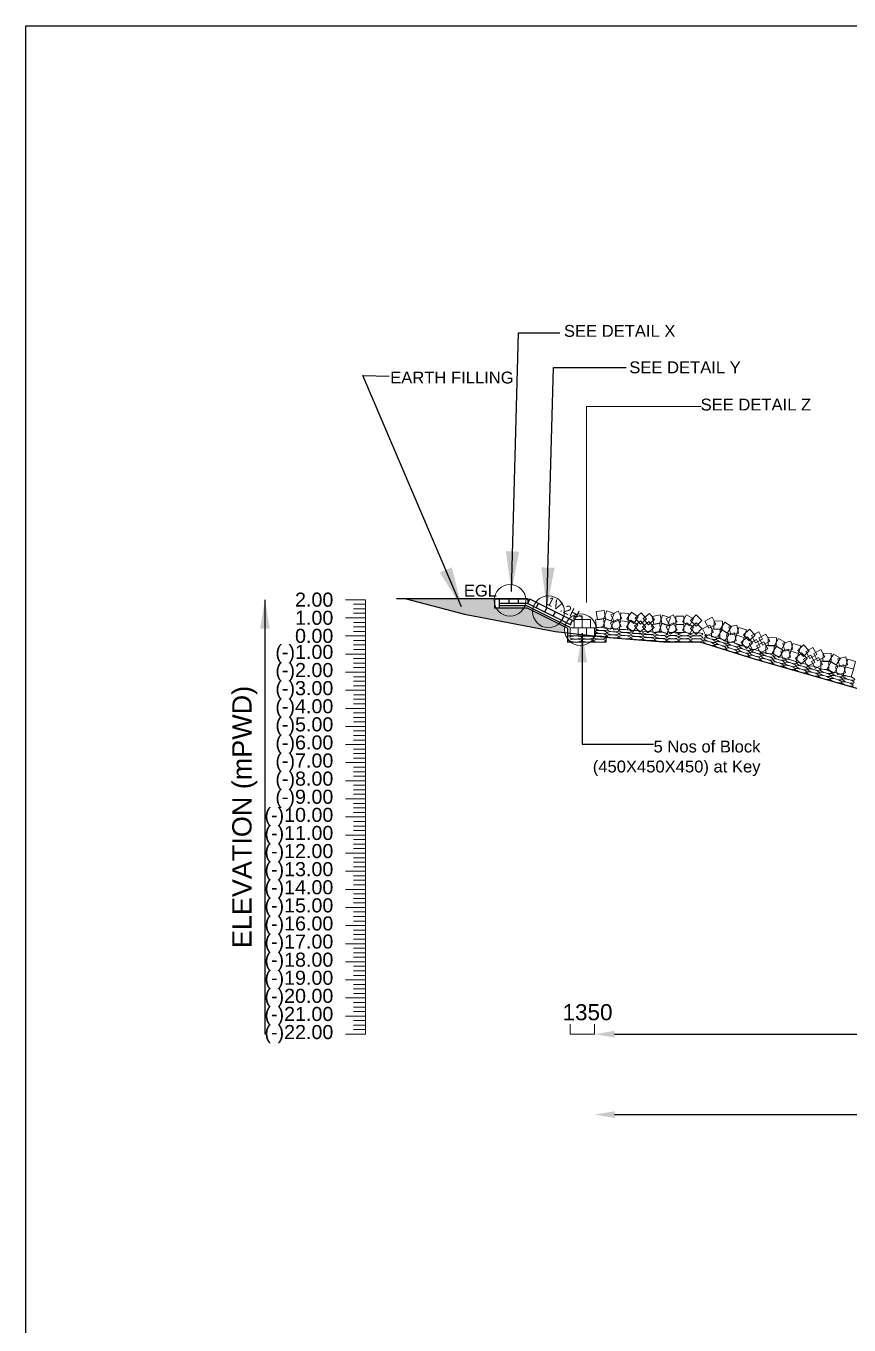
# Model space of a CAD drawing. Header units: inches. Extents: x 64995 to 402236, y -100918 to 204355.
# Drawn here: x 130082 to 132128, y -79917 to -76688 of the extents above; entities that cross this region are included whole.
import ezdxf

# ---------------------------------------------------------------- set-up
doc = ezdxf.new("R2010")
doc.units = ezdxf.units.IN
doc.header["$LTSCALE"] = 7
doc.header["$MEASUREMENT"] = 0
for name, color, linetype, lineweight in [('Cross Section Labels', 7, 'Continuous', 9), ('Existing_Bed_Level for Xsection', 7, 'Continuous', 25), ('Long Section Labels', 7, 'Continuous', 9)]:
    doc.layers.add(name, color=color, linetype=linetype, lineweight=lineweight)
doc.styles.get("Standard").update_dxf_attribs({"font": 'arial.ttf'})
doc.dimstyles.new('Appron Lebeling Style', dxfattribs={"dimtxt": 50, "dimasz": 50, "dimexe": 0.18, "dimexo": 0.0625, "dimgap": 0.09, "dimtad": 0, "dimtih": 1, "dimtoh": 1, "dimdec": 4, "dimzin": 0, "dimdsep": 46, "dimtxsty": 'Standard', "dimcen": 0.09, "dimse1": 1, "dimse2": 1, "dimadec": 0, "dimazin": 0, "dimtfac": 1, "dimtdec": 4, "dimtofl": 0, "dimtmove": 0, "dimatfit": 3, "dimfxl": 1, "dimtolj": 1, "dimtzin": 0, "dimarcsym": 0})
doc.dimstyles.get("Standard").update_dxf_attribs({"dimtxt": 0.18, "dimasz": 0.18, "dimexe": 0.18, "dimexo": 0.0625, "dimgap": 0.09, "dimtad": 0, "dimtih": 1, "dimtoh": 1, "dimdec": 4, "dimzin": 0, "dimdsep": 46, "dimtxsty": 'Standard', "dimcen": 0.09, "dimadec": 0, "dimazin": 0, "dimtfac": 1, "dimtdec": 4, "dimtofl": 0, "dimtmove": 0, "dimatfit": 3, "dimfxl": 1, "dimtolj": 1, "dimtzin": 0, "dimarcsym": 0})

# ---------------------------------------------------------------- blocks, each defined once
blk = doc.blocks.new('*D29')
at = {"layer": 'Cross Section Labels', "color": 0, "lineweight": -2}
for p, q in [((131545.2, -79194.4), (132494.8, -79194.4)), ((133689.6, -79194.4), (132740, -79194.4))]:
    blk.add_line(p, q, dxfattribs=at)
at = {"layer": 'Cross Section Labels', "color": 0}
for points in [[(131545.2, -79186.1), (131545.2, -79202.8), (131495.2, -79194.4)], [(133689.6, -79186.1), (133689.6, -79202.8), (133739.6, -79194.4)]]:
    blk.add_solid(points, dxfattribs=at)
at = {"layer": 'Defpoints', "color": 0}
for p in [(131495.2, -78204.4), (133739.6, -79032.8), (133739.6, -79194.4)]:
    blk.add_point(p, dxfattribs=at)
at = {"layer": 'Cross Section Labels', "color": 0, "insert": (132617.4, -79194.4), "char_height": 50, "attachment_point": 5}
blk.add_mtext('\\A1;54.00 m', dxfattribs=at)
blk = doc.blocks.new('*D30')
at = {"layer": 'Cross Section Labels', "color": 0, "lineweight": -2}
for p, q in [((131545.2, -79394.4), (132261.8, -79394.4)), ((133689.6, -79394.4), (132973, -79394.4))]:
    blk.add_line(p, q, dxfattribs=at)
at = {"layer": 'Cross Section Labels', "color": 0}
for points in [[(131545.2, -79386.1), (131545.2, -79402.8), (131495.2, -79394.4)], [(133689.6, -79386.1), (133689.6, -79402.8), (133739.6, -79394.4)]]:
    blk.add_solid(points, dxfattribs=at)
at = {"layer": 'Defpoints', "color": 0}
for p in [(131495.2, -78204.4), (133739.6, -79032.8), (133739.6, -79394.4)]:
    blk.add_point(p, dxfattribs=at)
at = {"layer": 'Cross Section Labels', "color": 0, "insert": (132617.4, -79394.4), "char_height": 50, "attachment_point": 5}
blk.add_mtext('\\A1;Block @24.00 m³/m ^JGoo Bag @30.00 m³/m ', dxfattribs=at)
blk = doc.blocks.new('*D33')
at = {"layer": 'Cross Section Labels', "color": 0, "lineweight": -2}
for p, q in [((131444.5, -78163.9), (131444.5, -78154.9)), ((131444.7, -78155.1), (131454.1, -78155.1)), ((131464.6, -78155.1), (131455.2, -78155.1)), ((131464.8, -78163.9), (131464.8, -78154.9))]:
    blk.add_line(p, q, dxfattribs=at)
at = {"layer": 'Cross Section Labels', "color": 0}
for points in [[(131444.7, -78155), (131444.7, -78155.1), (131444.5, -78155.1)], [(131464.6, -78155), (131464.6, -78155.1), (131464.8, -78155.1)]]:
    blk.add_solid(points, dxfattribs=at)
at = {"layer": 'Defpoints', "color": 0}
for p in [(131444.5, -78163.9), (131464.8, -78155.1), (131464.8, -78163.9)]:
    blk.add_point(p, dxfattribs=at)
at = {"layer": 'Cross Section Labels', "color": 0, "insert": (131454.7, -78155.1), "char_height": 0.18, "attachment_point": 5}
blk.add_mtext('\\A1;20.2500', dxfattribs=at)

msp = doc.modelspace()

# ---------------------------------------------------------------- hatches: boundary and pattern name
at = {"layer": 'Cross Section Labels'}
h = msp.add_hatch(dxfattribs=at)
h.set_pattern_fill('AR-SAND', color=256, scale=2, style=0)
h.set_pattern_definition([(37.5, (0, 0), (-0.125986716, 3.85364754), [0, -3.04, 0, -3.4, 0, -3.25]), (7.5, (0, 0), (3.53955341, 5.64429213), [0, -1.64, 0, -2.74, 0, -1.05]), (327.5, (-2.46, 0), (6.22828372, 0.01131811), [0, -1, 0, -3.6, 0, -4.7]), (317.5, (-2.46, 0), (6.0122532, 1.75535113), [0, -0.5, 0, -2.36, 0, -2.7])])
h.paths.add_polyline_path([(131251.28325, -78135.5064), (131246.4469, -78135.5064), (131246.4469, -78121.69007, -0.0374500149), (131246.00638, -78115.81689, -0.0248765138), (131246.20106, -78111.9064), (131244.65167, -78111.9064), (131026.64471, -78111.9064), (131171.98872, -78150.42256), (131396.98872, -78193.62256), (131421.63666, -78196.33383, -0.0481256802), (131420.91051, -78188.80706, -0.0441403114), (131421.52182, -78181.89598), (131406.35984, -78174.315, -0.6403103031), (131341.40334, -78144.38848, -0.0159602917), (131341.48354, -78141.87684), (131328.74265, -78135.5064), (131319.47365, -78135.5064, -0.5772823505)])
h.paths.add_polyline_path([(131319.47365, -78135.5064), (131251.28325, -78135.5064, 0.5772823505)], flags=17)
h.paths.add_polyline_path([(131341.48354, -78141.87684, 0.0159602917), (131341.40334, -78144.38848, 0.6403103031), (131406.35984, -78174.315)], flags=17)

# ---------------------------------------------------------------- linework, layer by layer
at = {"color": 0, "linetype": 'Continuous', "lineweight": -3, "ltscale": 0.5}
for p, q in [((131244.65167, -78111.9064), (131329.0469, -78111.9064)), ((131246.4469, -78111.9064), (131246.4469, -78135.5064)), ((131258.2469, -78111.9064), (131258.2469, -78135.5064)), ((131281.8469, -78112.05852), (131281.54265, -78111.9064)), ((131281.8469, -78111.9064), (131281.8469, -78112.05852)), ((131281.8469, -78114.74256), (131281.8469, -78123.7064)), ((131305.4469, -78112.06436), (131305.13097, -78111.9064)), ((131305.4469, -78111.9064), (131305.4469, -78123.7064)), ((131329.0469, -78111.9064), (131329.0469, -78123.7064)), ((131329.25052, -78123.96617), (131334.52764, -78113.41193)), ((131445.11267, -78168.70444), (131334.52764, -78113.41193)), ((131328.74265, -78135.5064), (131246.4469, -78135.5064)), ((131329.0469, -78123.7064), (131258.2469, -78123.7064)), ((131327.33817, -78129.6064), (131258.2469, -78129.6064)), ((131434.30382, -78183.08922), (131327.33817, -78129.6064)), ((131437.0633, -78177.87256), (131328.73097, -78123.7064)), ((131428.40382, -78185.33698), (131328.74265, -78135.5064)), ((131350.359, -78134.52041), (131355.63613, -78123.96617)), ((131371.46749, -78145.07465), (131376.74461, -78134.52041)), ((131392.57597, -78155.62889), (131397.85309, -78145.07465)), ((131413.68445, -78166.18314), (131418.96157, -78155.62889)), ((131434.79293, -78176.73738), (131440.07005, -78166.18314))]:
    msp.add_line(p, q, dxfattribs=at)
at = {"color": 0, "lineweight": -3, "ltscale": 0.5}
msp.add_line((131428.40382, -78185.33698), (131428.40382, -78219.83682), dxfattribs=at)
msp.add_lwpolyline([(130081.98872, -76688.12256), (140081.98872, -76688.12256), (140081.98872, -83759.12256), (130081.98872, -83759.12256)], close=True)
at = {"layer": 'Cross Section Labels'}
for p, q in [((131334.52764, -78113.41193), (131329.0469, -78111.9064)), ((131434.42053, -78204.42256), (131428.40382, -78204.42256)), ((131524.34942, -78219.83682), (131524.34942, -78206.70342)), ((131428.40382, -78219.83682), (131524.34942, -78219.83682)), ((131434.42053, -79194.42256), (131434.42053, -79169.42256)), ((131495.17053, -79194.42256), (131495.17053, -79169.42256)), ((131434.60053, -79194.42256), (131464.2618, -79194.42256)), ((131494.99053, -79194.42256), (131464.2618, -79194.42256))]:
    msp.add_line(p, q, dxfattribs=at)
msp.add_lwpolyline([(131475.61612, -78121.33956), (131475.61612, -77633.94056), (131760.09052, -77633.94056)], dxfattribs=at)
for centre in [(131285.37845, -78115.81689), (131380.77541, -78144.38848), (131460.28258, -78188.80706)]:
    msp.add_circle(centre, 39.37207, dxfattribs=at)
for points in [[(131434.60053, -79194.39256), (131434.60053, -79194.45256), (131434.42053, -79194.42256)], [(131494.99053, -79194.39256), (131494.99053, -79194.45256), (131495.17053, -79194.42256)]]:
    msp.add_solid(points, dxfattribs=at)
at = {"layer": 'Existing_Bed_Level for Xsection'}
for points in [[(131329.0469, -78111.9064), (131002.8895, -78111.9064)], [(131026.64471, -78111.9064), (131171.98872, -78150.42256), (131396.98872, -78193.62256), (131531.98872, -78208.47256), (131666.98872, -78218.82256), (131756.98872, -78219.27256), (131891.98872, -78261.57256), (132296.98872, -78377.22256), (132431.98872, -78450.12256), (132521.98872, -78537.42256), (132701.98872, -78624.27256), (132836.98872, -78711.12256), (133061.98872, -78798.42256), (133241.98872, -78885.27256), (133421.98872, -78972.57256), (133601.98872, -79020.72256), (133781.98872, -79036.47256), (133916.98872, -79049.52256), (134186.98872, -79068.42256), (134411.98872, -79108.47256), (134771.98872, -79148.52256), (134996.98872, -79188.12256)]]:
    msp.add_lwpolyline(points, dxfattribs=at)
at = {"layer": 'Long Section Labels'}
for points in [[(130925.94335, -78114.42256), (130875.94335, -78114.42256)], [(130925.94335, -79194.42256), (130925.94335, -79149.42256), (130925.94335, -79104.42256), (130925.94335, -79059.42256), (130925.94335, -79014.42256), (130925.94335, -78969.42256), (130925.94335, -78924.42256), (130925.94335, -78879.42256), (130925.94335, -78834.42256), (130925.94335, -78789.42256), (130925.94335, -78744.42256), (130925.94335, -78699.42256), (130925.94335, -78654.42256), (130925.94335, -78609.42256), (130925.94335, -78564.42256), (130925.94335, -78519.42256), (130925.94335, -78474.42256), (130925.94335, -78429.42256), (130925.94335, -78384.42256), (130925.94335, -78339.42256), (130925.94335, -78294.42256), (130925.94335, -78249.42256), (130925.94335, -78204.42256), (130925.94335, -78159.42256), (130925.94335, -78114.42256)], [(130925.94335, -78125.67256), (130895.94335, -78125.67256)], [(130925.94335, -78136.92256), (130895.94335, -78136.92256)], [(130925.94335, -78148.17256), (130895.94335, -78148.17256)], [(130925.94335, -78159.42256), (130875.94335, -78159.42256)], [(130925.94335, -78170.67256), (130895.94335, -78170.67256)], [(130925.94335, -78204.42256), (130875.94335, -78204.42256)], [(130925.94335, -78181.92256), (130895.94335, -78181.92256)], [(130925.94335, -78193.17256), (130895.94335, -78193.17256)], [(130925.94335, -78215.67256), (130895.94335, -78215.67256)], [(130925.94335, -78226.92256), (130895.94335, -78226.92256)], [(130925.94335, -78238.17256), (130895.94335, -78238.17256)], [(130925.94335, -78249.42256), (130875.94335, -78249.42256)], [(130925.94335, -78260.67256), (130895.94335, -78260.67256)], [(130925.94335, -78271.92256), (130895.94335, -78271.92256)], [(130925.94335, -78294.42256), (130875.94335, -78294.42256)], [(130925.94335, -78283.17256), (130895.94335, -78283.17256)], [(130925.94335, -78305.67256), (130895.94335, -78305.67256)], [(130925.94335, -78339.42256), (130875.94335, -78339.42256)], [(130925.94335, -78316.92256), (130895.94335, -78316.92256)], [(130925.94335, -78328.17256), (130895.94335, -78328.17256)], [(130925.94335, -78350.67256), (130895.94335, -78350.67256)], [(130925.94335, -78361.92256), (130895.94335, -78361.92256)], [(130925.94335, -78373.17256), (130895.94335, -78373.17256)], [(130925.94335, -78384.42256), (130875.94335, -78384.42256)], [(130925.94335, -78395.67256), (130895.94335, -78395.67256)], [(130925.94335, -78406.92256), (130895.94335, -78406.92256)], [(130925.94335, -78429.42256), (130875.94335, -78429.42256)], [(130925.94335, -78418.17256), (130895.94335, -78418.17256)], [(130925.94335, -78440.67256), (130895.94335, -78440.67256)], [(130925.94335, -78451.92256), (130895.94335, -78451.92256)], [(130925.94335, -78463.17256), (130895.94335, -78463.17256)], [(130925.94335, -78474.42256), (130875.94335, -78474.42256)], [(130925.94335, -78485.67256), (130895.94335, -78485.67256)], [(130925.94335, -78496.92256), (130895.94335, -78496.92256)], [(130925.94335, -78519.42256), (130875.94335, -78519.42256)], [(130925.94335, -78508.17256), (130895.94335, -78508.17256)], [(130925.94335, -78530.67256), (130895.94335, -78530.67256)], [(130925.94335, -78564.42256), (130875.94335, -78564.42256)], [(130925.94335, -78541.92256), (130895.94335, -78541.92256)], [(130925.94335, -78553.17256), (130895.94335, -78553.17256)], [(130925.94335, -78575.67256), (130895.94335, -78575.67256)], [(130925.94335, -78586.92256), (130895.94335, -78586.92256)], [(130925.94335, -78598.17256), (130895.94335, -78598.17256)], [(130925.94335, -78609.42256), (130875.94335, -78609.42256)], [(130925.94335, -78620.67256), (130895.94335, -78620.67256)], [(130925.94335, -78631.92256), (130895.94335, -78631.92256)], [(130925.94335, -78654.42256), (130875.94335, -78654.42256)], [(130925.94335, -78643.17256), (130895.94335, -78643.17256)], [(130925.94335, -78665.67256), (130895.94335, -78665.67256)], [(130925.94335, -78676.92256), (130895.94335, -78676.92256)], [(130925.94335, -78688.17256), (130895.94335, -78688.17256)], [(130925.94335, -78699.42256), (130875.94335, -78699.42256)], [(130925.94335, -78710.67256), (130895.94335, -78710.67256)], [(130925.94335, -78721.92256), (130895.94335, -78721.92256)], [(130925.94335, -78744.42256), (130875.94335, -78744.42256)], [(130925.94335, -78733.17256), (130895.94335, -78733.17256)], [(130925.94335, -78755.67256), (130895.94335, -78755.67256)], [(130925.94335, -78789.42256), (130875.94335, -78789.42256)], [(130925.94335, -78766.92256), (130895.94335, -78766.92256)], [(130925.94335, -78778.17256), (130895.94335, -78778.17256)], [(130925.94335, -78800.67256), (130895.94335, -78800.67256)], [(130925.94335, -78811.92256), (130895.94335, -78811.92256)], [(130925.94335, -78823.17256), (130895.94335, -78823.17256)], [(130925.94335, -78834.42256), (130875.94335, -78834.42256)], [(130925.94335, -78845.67256), (130895.94335, -78845.67256)], [(130925.94335, -78856.92256), (130895.94335, -78856.92256)], [(130925.94335, -78879.42256), (130875.94335, -78879.42256)], [(130925.94335, -78868.17256), (130895.94335, -78868.17256)], [(130925.94335, -78890.67256), (130895.94335, -78890.67256)], [(130925.94335, -78901.92256), (130895.94335, -78901.92256)], [(130925.94335, -78913.17256), (130895.94335, -78913.17256)], [(130925.94335, -78924.42256), (130875.94335, -78924.42256)], [(130925.94335, -78935.67256), (130895.94335, -78935.67256)], [(130925.94335, -78946.92256), (130895.94335, -78946.92256)], [(130925.94335, -78969.42256), (130875.94335, -78969.42256)], [(130925.94335, -78958.17256), (130895.94335, -78958.17256)], [(130925.94335, -78980.67256), (130895.94335, -78980.67256)], [(130925.94335, -79014.42256), (130875.94335, -79014.42256)], [(130925.94335, -78991.92256), (130895.94335, -78991.92256)], [(130925.94335, -79003.17256), (130895.94335, -79003.17256)], [(130925.94335, -79025.67256), (130895.94335, -79025.67256)], [(130925.94335, -79036.92256), (130895.94335, -79036.92256)], [(130925.94335, -79048.17256), (130895.94335, -79048.17256)], [(130925.94335, -79059.42256), (130875.94335, -79059.42256)], [(130925.94335, -79070.67256), (130895.94335, -79070.67256)], [(130925.94335, -79081.92256), (130895.94335, -79081.92256)], [(130925.94335, -79104.42256), (130875.94335, -79104.42256)], [(130925.94335, -79093.17256), (130895.94335, -79093.17256)], [(130925.94335, -79115.67256), (130895.94335, -79115.67256)], [(130925.94335, -79149.42256), (130875.94335, -79149.42256)], [(130925.94335, -79126.92256), (130895.94335, -79126.92256)], [(130925.94335, -79138.17256), (130895.94335, -79138.17256)], [(130925.94335, -79160.67256), (130895.94335, -79160.67256)], [(130925.94335, -79171.92256), (130895.94335, -79171.92256)], [(130925.94335, -79194.42256), (130875.94335, -79194.42256)], [(130925.94335, -79183.17256), (130895.94335, -79183.17256)]]:
    msp.add_lwpolyline(points, dxfattribs=at)
for points in [[(131519.5355, -78140.97928), (131499.52034, -78144.05425), (131502.59531, -78164.06942), (131522.61048, -78160.99444)], [(131544.30416, -78148.98047), (131525.43598, -78141.62833), (131518.08383, -78160.49651), (131536.95202, -78167.84866)], [(131554.37052, -78142.83764), (131536.1056, -78151.58151), (131544.84947, -78169.84643), (131563.11439, -78161.10256)], [(131580.67009, -78148.5686), (131560.47935, -78147.02064), (131558.93139, -78167.21139), (131579.12214, -78168.75935)], [(131604.06374, -78156.79164), (131587.34517, -78145.3657), (131575.91924, -78162.08427), (131592.6378, -78173.5102)], [(131611.28249, -78146.70933), (131595.90566, -78159.88565), (131609.08198, -78175.26249), (131624.45882, -78162.08616)], [(131644.65044, -78163.62275), (131631.46187, -78148.25642), (131616.09554, -78161.44498), (131629.2841, -78176.81132)], [(131464.79553, -78163.92256), (131444.54553, -78163.92256), (131444.54553, -78184.17256), (131464.79553, -78184.17256)], [(131485.04553, -78163.92256), (131464.79553, -78163.92256), (131464.79553, -78184.17256), (131485.04553, -78184.17256)], [(131517.32136, -78161.10786), (131497.30619, -78164.18284), (131500.38117, -78184.19801), (131520.39634, -78181.12303)], [(131542.09002, -78169.10906), (131523.22183, -78161.75692), (131515.86969, -78180.6251), (131534.73787, -78187.97725)], [(131552.82256, -78163.02839), (131534.55764, -78171.77226), (131543.30151, -78190.03718), (131561.56643, -78181.29331)], [(131579.12214, -78168.75935), (131558.93139, -78167.21139), (131557.38343, -78187.40214), (131577.57418, -78188.9501)], [(131602.51578, -78176.98238), (131585.79722, -78165.55645), (131574.37128, -78182.27502), (131591.08985, -78193.70095)], [(131609.73454, -78166.90008), (131594.3577, -78180.0764), (131607.53402, -78195.45324), (131622.91086, -78182.27691)], [(131643.10248, -78183.8135), (131629.91392, -78168.44716), (131614.54758, -78181.63573), (131627.73614, -78197.00206)], [(131657.09984, -78172.45398), (131637.19718, -78176.18851), (131640.93171, -78196.09117), (131660.83437, -78192.35664)], [(131658.6478, -78152.26323), (131638.74514, -78155.99776), (131642.47967, -78175.90042), (131662.38233, -78172.16589)], [(131682.11931, -78179.63254), (131663.01854, -78172.90774), (131656.29374, -78192.00852), (131675.39452, -78198.73331)], [(131683.66727, -78159.44179), (131664.56649, -78152.717), (131657.8417, -78171.81777), (131676.94247, -78178.54257)], [(131690.87579, -78172.03762), (131673.28237, -78182.06428), (131683.30902, -78199.65771), (131700.90245, -78189.63105)], [(131690.97704, -78151.78788), (131673.38362, -78161.81453), (131683.41027, -78179.40796), (131701.0037, -78169.3813)], [(131717.51765, -78175.87466), (131697.26791, -78175.77341), (131697.16666, -78196.02316), (131717.4164, -78196.12441)], [(131717.6189, -78155.62492), (131697.36915, -78155.52367), (131697.26791, -78175.77341), (131717.51765, -78175.87466)], [(131741.43909, -78182.40506), (131723.9468, -78172.20298), (131713.74472, -78189.69526), (131731.237, -78199.89735)], [(131741.54033, -78162.15532), (131724.04805, -78151.95323), (131713.84597, -78169.44551), (131731.33825, -78179.6476)], [(131747.91894, -78171.83271), (131733.52295, -78186.07412), (131747.76435, -78200.47011), (131762.16035, -78186.2287)], [(131748.02019, -78151.58296), (131733.62419, -78165.82437), (131747.8656, -78180.22037), (131762.2616, -78165.97896)], [(131790.98078, -78195.25682), (131781.59112, -78177.31535), (131763.64964, -78186.70501), (131773.03931, -78204.64649)], [(131797.03552, -78175.93319), (131787.64585, -78157.99172), (131769.70438, -78167.38138), (131779.09404, -78185.32286)], [(131813.23132, -78168.01733), (131792.99888, -78167.17428), (131792.15583, -78187.40673), (131812.38828, -78188.24977)], [(131835.99177, -78180.64539), (131818.89583, -78169.79221), (131808.04265, -78186.88814), (131825.13859, -78197.74132)], [(131849.02001, -78177.73591), (131829.25524, -78182.14233), (131833.66167, -78201.9071), (131853.42643, -78197.50067)], [(131454.67053, -78184.17256), (131434.42053, -78184.17256), (131434.42053, -78204.42256), (131454.67053, -78204.42256)], [(131474.92053, -78184.17256), (131454.67053, -78184.17256), (131454.67053, -78204.42256), (131474.92053, -78204.42256)], [(131495.17053, -78184.17256), (131474.92053, -78184.17256), (131474.92053, -78204.42256), (131495.17053, -78204.42256)], [(131807.17659, -78187.34096), (131786.94414, -78186.49791), (131786.1011, -78206.73036), (131806.33354, -78207.5734)], [(131829.93703, -78199.96902), (131812.84109, -78189.11584), (131801.98791, -78206.21177), (131819.08385, -78217.06495)], [(131842.96527, -78197.05954), (131823.20051, -78201.46596), (131827.60693, -78221.23073), (131847.37169, -78216.8243)], [(131867.29891, -78208.56542), (131847.97528, -78202.51068), (131841.92055, -78221.83431), (131861.24418, -78227.88905)], [(131873.35365, -78189.24179), (131854.03002, -78183.18706), (131847.97528, -78202.51068), (131867.29891, -78208.56542)], [(131888.24009, -78221.84503), (131874.52379, -78206.94787), (131859.62663, -78220.66418), (131873.34293, -78235.56134)], [(131894.29483, -78202.5214), (131880.57852, -78187.62424), (131865.68136, -78201.34055), (131879.39767, -78216.23771)], [(131903.59851, -78194.32355), (131885.64956, -78203.69893), (131895.02494, -78221.64788), (131912.97389, -78212.2725)], [(131931.18531, -78217.30292), (131921.34139, -78199.6066), (131903.64507, -78209.45051), (131913.48899, -78227.14684)], [(131947.17409, -78208.97682), (131926.92673, -78208.64974), (131926.59965, -78228.8971), (131946.847, -78229.22418)], [(131970.249, -78221.02066), (131952.88199, -78210.60675), (131942.46808, -78227.97376), (131959.83509, -78238.38767)], [(131897.54377, -78213.64718), (131879.59483, -78223.02256), (131888.9702, -78240.97151), (131906.91915, -78231.59613)], [(131925.62506, -78236.7746), (131915.78115, -78219.07827), (131898.08483, -78228.92219), (131907.92874, -78246.61851)], [(131941.61384, -78228.4485), (131921.36648, -78228.12142), (131921.0394, -78248.36878), (131941.28676, -78248.69586)], [(131964.68876, -78240.49233), (131947.32175, -78230.07843), (131936.90784, -78247.44543), (131954.27485, -78257.85934)], [(131977.63861, -78237.25173), (131957.99258, -78242.16049), (131962.90134, -78261.80653), (131982.54737, -78256.89776)], [(131983.19885, -78217.78006), (131963.55282, -78222.68882), (131968.46158, -78242.33485), (131988.10762, -78237.42609)], [(132002.25761, -78248.13366), (131982.78593, -78242.57341), (131977.22569, -78262.04509), (131996.69736, -78267.60534)], [(132007.81786, -78228.66198), (131988.34618, -78223.10174), (131982.78593, -78242.57341), (132002.25761, -78248.13366)], [(132029.09071, -78241.40353), (132014.99915, -78226.86081), (132000.45644, -78240.95236), (132014.54799, -78255.49508)], [(132038.18242, -78232.9712), (132020.47826, -78242.80102), (132030.30808, -78260.50518), (132048.01223, -78250.67536)], [(132067.48704, -78256.22464), (132057.64313, -78238.52832), (132039.9468, -78248.37223), (132049.79072, -78266.06855)], [(132023.53046, -78260.8752), (132009.43891, -78246.33248), (131994.89619, -78260.42404), (132008.98774, -78274.96676)], [(132032.62217, -78252.44288), (132014.91801, -78262.2727), (132024.74783, -78279.97685), (132042.45199, -78270.14703)], [(132061.9268, -78275.69632), (132052.08288, -78257.99999), (132034.38656, -78267.84391), (132044.23047, -78285.54023)], [(132077.91557, -78267.37022), (132057.66822, -78267.04314), (132057.34113, -78287.29049), (132077.58849, -78287.61758)], [(132083.47582, -78247.89854), (132063.22846, -78247.57146), (132062.90138, -78267.81882), (132083.14874, -78268.1459)], [(132100.99049, -78279.41405), (132083.62348, -78269.00014), (132073.20957, -78286.36715), (132090.57658, -78296.78106)], [(132106.55073, -78259.94238), (132089.18373, -78249.52847), (132078.76982, -78266.89547), (132096.13682, -78277.30938)], [(132113.94034, -78276.17345), (132094.29431, -78281.08221), (132099.20307, -78300.72824), (132118.8491, -78295.81948)], [(132119.50059, -78256.70177), (132099.85455, -78261.61054), (132104.76332, -78281.25657), (132124.40935, -78276.34781)], [(132144.11959, -78267.5837), (132124.64791, -78262.02345), (132119.08767, -78281.49513), (132138.55934, -78287.05538)], [(132138.55934, -78287.05538), (132119.08767, -78281.49513), (132113.52742, -78300.96681), (132132.9991, -78306.52705)]]:
    msp.add_lwpolyline(points, close=True, dxfattribs=at)
for centre, major_axis in [((131448.42937, -78215.83825), (14.92248, -0.09059)), ((131448.47557, -78208.22779), (14.92248, -0.09059)), ((131478.27409, -78215.99017), (14.92248, -0.09059)), ((131478.32029, -78208.3797), (14.92248, -0.09059)), ((131508.1188, -78216.14303), (14.92248, -0.09059)), ((131508.165, -78208.53257), (14.92248, -0.09059)), ((131510.47497, -78202.25797), (14.88621, -1.63748)), ((131511.31142, -78194.65384), (14.88621, -1.63748)), ((131512.14788, -78187.04971), (14.88621, -1.63748)), ((131540.14577, -78205.26171), (14.93218, -1.1448)), ((131540.73055, -78197.63409), (14.93218, -1.1448)), ((131541.31533, -78190.00648), (14.93218, -1.1448)), ((131570.01013, -78207.55131), (14.93218, -1.1448)), ((131570.59491, -78199.92369), (14.93218, -1.1448)), ((131571.17969, -78192.29608), (14.93218, -1.1448)), ((131599.87449, -78209.84091), (14.93218, -1.1448)), ((131600.45927, -78202.21329), (14.93218, -1.1448)), ((131601.04405, -78194.58568), (14.93218, -1.1448)), ((131629.73885, -78212.13051), (14.93218, -1.1448)), ((131630.32363, -78204.50289), (14.93218, -1.1448)), ((131630.90842, -78196.87528), (14.93218, -1.1448)), ((131659.60321, -78214.42011), (14.93218, -1.1448)), ((131660.18799, -78206.7925), (14.93218, -1.1448)), ((131660.77278, -78199.16488), (14.93218, -1.1448)), ((131689.25913, -78215.10886), (14.97581, -0.07488)), ((131689.29738, -78207.45896), (14.97581, -0.07488)), ((131689.33563, -78199.80905), (14.97581, -0.07488)), ((131719.21076, -78215.25862), (14.97581, -0.07488)), ((131719.24901, -78207.60872), (14.97581, -0.07488)), ((131719.28726, -78199.95881), (14.97581, -0.07488)), ((131749.16238, -78215.40838), (14.97581, -0.07488)), ((131749.20063, -78207.75847), (14.97581, -0.07488)), ((131749.23888, -78200.10857), (14.97581, -0.07488)), ((131781.51488, -78214.93231), (14.2909, -4.47781)), ((131783.80223, -78207.63228), (14.2909, -4.47781)), ((131812.38402, -78216.58791), (14.2909, -4.47781)), ((131779.22754, -78222.23235), (14.2909, -4.47781)), ((131807.80933, -78231.18798), (14.2909, -4.47781)), ((131810.09668, -78223.88794), (14.2909, -4.47781)), ((131836.39113, -78240.14361), (14.2909, -4.47781)), ((131838.67847, -78232.84357), (14.2909, -4.47781)), ((131840.96582, -78225.54354), (14.2909, -4.47781)), ((131864.97292, -78249.09924), (14.2909, -4.47781)), ((131867.26027, -78241.7992), (14.2909, -4.47781)), ((131869.54761, -78234.49916), (14.2909, -4.47781)), ((131895.56508, -78250.66013), (14.40039, -4.11211)), ((131897.66562, -78243.30416), (14.40039, -4.11211)), ((131926.46639, -78251.52838), (14.40039, -4.11211)), ((131893.46455, -78258.0161), (14.40039, -4.11211)), ((131922.26532, -78266.24032), (14.40039, -4.11211)), ((131924.36586, -78258.88435), (14.40039, -4.11211)), ((131951.06609, -78274.46454), (14.40039, -4.11211)), ((131953.16663, -78267.10857), (14.40039, -4.11211)), ((131955.26717, -78259.75261), (14.40039, -4.11211)), ((131979.86687, -78282.68876), (14.40039, -4.11211)), ((131981.9674, -78275.33279), (14.40039, -4.11211)), ((131984.06794, -78267.97683), (14.40039, -4.11211)), ((132010.76817, -78283.55701), (14.40039, -4.11211)), ((132012.86871, -78276.20105), (14.40039, -4.11211)), ((132008.66764, -78290.91298), (14.40039, -4.11211)), ((132037.46841, -78299.1372), (14.40039, -4.11211)), ((132039.56895, -78291.78123), (14.40039, -4.11211)), ((132041.66948, -78284.42527), (14.40039, -4.11211)), ((132066.26918, -78307.36142), (14.40039, -4.11211)), ((132068.36972, -78300.00545), (14.40039, -4.11211)), ((132070.47026, -78292.64949), (14.40039, -4.11211)), ((132095.06996, -78315.58564), (14.40039, -4.11211)), ((132097.17049, -78308.22968), (14.40039, -4.11211)), ((132099.27103, -78300.87371), (14.40039, -4.11211)), ((132128.0718, -78309.09793), (14.40039, -4.11211)), ((132123.87073, -78323.80986), (14.40039, -4.11211)), ((132125.97126, -78316.4539), (14.40039, -4.11211))]:
    msp.add_ellipse(centre, major_axis=major_axis, ratio=0.255, dxfattribs=at)

# ---------------------------------------------------------------- texts
at = {"layer": 'Cross Section Labels'}
for s, p in [('SEE DETAIL X', (131419.1126, -77460.85218)), ('SEE DETAIL Y', (131581.5953, -77551.44936)), ('EARTH FILLING ', (130987.34396, -77576.82166)), ('5 Nos of Block', (131641.95815, -78494.09687)), ('(450X450X450) at Key', (131490.8763, -78543.76661))]:
    msp.add_text(s, height=29.5, dxfattribs=at).set_placement(p)
for s, insert, char_height, attachment_point in [('SEE DETAIL Z', (132033.69739, -77614.48454), 29.5, 3), ('EGL', (131252.79956, -78106.91616), 29.5, 9), ('\\A1;1350', (131415.65768, -79160.34978), 40, 7)]:
    msp.add_mtext(s, dxfattribs=dict(at, insert=insert, char_height=char_height, attachment_point=attachment_point))
at = {"layer": 'Cross Section Labels', "insert": (131422.27404, -78124.70429), "char_height": 22.125, "attachment_point": 2, "rotation": 333.43494882}
msp.add_mtext('1V:2H', dxfattribs=at)
at = {"layer": 'Long Section Labels', "char_height": 35, "attachment_point": 6}
for s, insert in [('2.00', (130845.94335, -78114.42256)), ('1.00', (130845.94335, -78159.42256)), ('0.00', (130845.94335, -78204.42256)), ('(-)1.00', (130845.94335, -78249.42256)), ('(-)2.00', (130845.94335, -78294.42256)), ('(-)3.00', (130845.94335, -78339.42256)), ('(-)4.00', (130845.94335, -78384.42256)), ('(-)5.00', (130845.94335, -78429.42256)), ('(-)6.00', (130845.94335, -78474.42256)), ('(-)7.00', (130845.94335, -78519.42256)), ('(-)8.00', (130845.94335, -78564.42256)), ('(-)9.00', (130845.94335, -78609.42256)), ('(-)10.00', (130845.94335, -78654.42256)), ('(-)11.00', (130845.94335, -78699.42256)), ('(-)12.00', (130845.94335, -78744.42256)), ('(-)13.00', (130845.94335, -78789.42256)), ('(-)14.00', (130845.94335, -78834.42256)), ('(-)15.00', (130845.94335, -78879.42256)), ('(-)16.00', (130845.94335, -78924.42256)), ('(-)17.00', (130845.94335, -78969.42256)), ('(-)18.00', (130845.94335, -79014.42256)), ('(-)19.00', (130845.94335, -79059.42256)), ('(-)20.00', (130845.94335, -79104.42256)), ('(-)21.00', (130845.94335, -79149.42256)), ('(-)22.00', (130845.94335, -79194.42256))]:
    msp.add_mtext(s, dxfattribs=dict(at, insert=insert))
at = {"layer": 'Long Section Labels', "insert": (130625.94335, -78654.42256), "char_height": 48, "attachment_point": 5, "rotation": 90}
msp.add_mtext('ELEVATION (mPWD)', dxfattribs=at)

# ---------------------------------------------------------------- dimensions: what is measured, and where the dimension line sits
at = {"layer": 'Cross Section Labels'}
dim = msp.add_linear_dim(base=(131464.79553, -78155.07292), p1=(131444.54553, -78163.92256), p2=(131464.79553, -78163.92256), dimstyle='Standard', dxfattribs=at)
dim.commit()
dim.dimension.update_dxf_attribs({"geometry": '*D33', "text_midpoint": (131454.67053, -78155.07292)})
for base, text, picture, middle in [((133739.59157, -79194.42256), '54.00 m', '*D29', (132617.38105, -79194.42256)), ((133739.59157, -79394.42256), 'Block @24.00 m³/m ^JGoo Bag @30.00 m³/m ', '*D30', (132617.38105, -79394.42256))]:
    dim = msp.add_linear_dim(base=base, p1=(131495.17053, -78204.42256), p2=(133739.59157, -79032.76281), text=text, dimstyle='Appron Lebeling Style', dxfattribs=at)
    dim.commit()
    dim.dimension.update_dxf_attribs({"geometry": picture, "text_midpoint": middle})

# ---------------------------------------------------------------- leaders
for points, override in [([(131288.52367, -78094.17686), (131306.53087, -77450.91264), (131409.36491, -77450.81377)], {"dimasz": 100, "dimgap": 0.09, "dimtad": 0}), ([(131164.75798, -78132.34092), (130919.64329, -77557.31486), (130985.1378, -77558.65826)], {"dimasz": 100, "dimgap": 0.09, "dimtad": 0}), ([(131376.74461, -78134.52041), (131393.468, -77537.11694), (131573.70609, -77537.11694)], {"dimasz": 100, "dimgap": 0.09, "dimtad": 0}), ([(131464.68753, -78197.69656), (131464.68753, -78473.46256), (131641.74063, -78473.46256)], {"dimasz": 72})]:
    msp.add_leader(points, dimstyle='Standard', override=override, dxfattribs=at)
at = {"layer": 'Long Section Labels'}
msp.add_leader([(130675.94335, -78114.42256), (130675.94335, -79194.42256)], dimstyle='Standard', override={"dimasz": 72}, dxfattribs=at)

doc.saveas('drawing.dxf')
